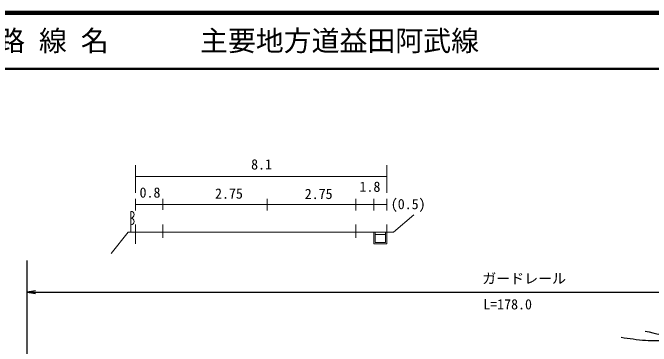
# Model space of a CAD drawing. Units: millimetres, scale not verified. Extents: x 40000 to 680000, y 20000 to 380000.
# Drawn here: x 183186 to 297591, y 320350 to 380000 of the extents above; entities that cross this region are included whole.
import ezdxf
from ezdxf.enums import TextEntityAlignment as Align

# ---------------------------------------------------------------- set-up
doc = ezdxf.new("R2010")
doc.units = ezdxf.units.MM
doc.header["$LTSCALE"] = 1000
for name, color, linetype, lineweight in [('M-BGD', 7, 'Continuous', 25), ('M-STR-HTXT', 7, 'Continuous', 13), ('M-STR-STR3', 7, 'Continuous', 25), ('M-TTL', 2, 'Continuous', 140), ('M-TTL-LINE', 7, 'Continuous', 50)]:
    doc.layers.add(name, color=color, linetype=linetype, lineweight=lineweight)
doc.layers.add('M-TTL-TXT', color=7, linetype='Continuous')
doc.styles.add('ＭＳ ゴシック', font='')
doc.styles.get('ＭＳ ゴシック').set_extended_font_data('MS Gothic')

# ---------------------------------------------------------------- blocks, each defined once
blk = doc.blocks.new('open_arrow')
at = {"color": 0, "linetype": 'Continuous', "lineweight": -2}
blk.add_lwpolyline([(7.5, 1.25), (0, 0), (7.5, -1.25)], dxfattribs=at)

msp = doc.modelspace()

# ---------------------------------------------------------------- linework, layer by layer
at = {"layer": 'M-BGD'}
for points, knots in [([(296489, 323056), (298369, 322630), (300249, 322203), (302154, 321994), (303866, 321807), (305598, 321795), (307323, 321711), (309262, 321616), (311192, 321429), (313130, 321357), (315159, 321281), (317196, 321331), (319219, 321498), (322426, 321763), (325598, 322321), (328779, 322844), (330683, 323157), (332590, 323457), (334514, 323552), (336237, 323637), (337972, 323558), (339683, 323339), (341714, 323081), (343710, 322627), (345702, 322136), (348051, 321557), (350394, 320925), (352783, 320649), (354795, 320416), (356839, 320434), (358873, 320507), (360696, 320572), (362511, 320681), (364325, 320790)], [0, 0, 0, 0, 1, 1, 1, 2, 2, 2, 3, 3, 3, 4, 4, 4, 5, 5, 5, 6, 6, 6, 7, 7, 7, 8, 8, 8, 9, 9, 9, 10, 10, 10, 11, 11, 11, 11]), ([(292195, 321952), (292911, 321845), (293627, 321738), (294345, 321642), (295092, 321542), (295841, 321454), (296592, 321410), (297789, 321339), (298992, 321381), (300194, 321390), (301390, 321400), (302585, 321379), (303777, 321429), (304850, 321474), (305921, 321578), (306992, 321681)], [0, 0, 0, 0, 1, 1, 1, 2, 2, 2, 3, 3, 3, 4, 4, 4, 5, 5, 5, 5])]:
    msp.add_open_spline(points, degree=3, knots=knots, dxfattribs=at)
at = {"layer": 'M-STR-HTXT'}
for p, q in [((205203, 352735), (205203, 347777)), ((250192, 352732), (250192, 347777)), ((205203, 350732), (250192, 350732)), ((205203, 346723), (205203, 344605)), ((210081, 346745), (210081, 344724)), ((228773, 346745), (228773, 344655)), ((244650, 346732), (244650, 344655)), ((247878, 346745), (247878, 344655)), ((250192, 346723), (250192, 344605)), ((205203, 345732), (250192, 345732)), ((204331, 340732), (204331, 344475)), ((255025, 343832), (251435, 340732)), ((205203, 342119), (205203, 338674)), ((210081, 342119), (210081, 339724)), ((244650, 342119), (244650, 339732)), ((250192, 342119), (250192, 338674)), ((203855, 340732), (200843, 336940)), ((203855, 340732), (251435, 340732)), ((247878, 340732), (247878, 338694)), ((248106, 340732), (248106, 338933)), ((248106, 340326), (249957, 340326)), ((249957, 340732), (249957, 338917)), ((247878, 338674), (250192, 338674)), ((248106, 338887), (249957, 338887))]:
    msp.add_line(p, q, dxfattribs=at)
for centre, start, end in [((204330, 343875), 275.3148, 89.90852), ((204330, 342680), 270, 84.6852)]:
    msp.add_arc(centre, 600, start, end, dxfattribs=at)
at = {"layer": 'M-STR-STR3'}
for p, q in [((185796, 312839), (185796, 335671)), ((185796, 330033), (361599, 330033))]:
    msp.add_line(p, q, dxfattribs=at)
at = {"layer": 'M-TTL'}
msp.add_line((680000, 380000), (40000, 380000), dxfattribs=at)
at = {"layer": 'M-TTL-LINE'}
msp.add_line((40000, 370000), (680000, 370000), dxfattribs=at)

# ---------------------------------------------------------------- block references
at = {"layer": 'M-STR-STR3', "xscale": 193, "yscale": 193}
msp.add_blockref('open_arrow', (185796, 330033), dxfattribs=at)

# ---------------------------------------------------------------- texts
at = {"layer": 'M-STR-HTXT', "style": 'ＭＳ ゴシック'}
for s, p in [('8.1', (225893, 351416)), ('1.8', (245315, 347419)), ('0.8', (205907, 346380)), ('2.75', (219435, 346196)), ('2.75', (235504, 346136)), ('(0.5)', (250925, 344318))]:
    msp.add_text(s, height=1833, dxfattribs=at).set_placement(p, align=Align.BOTTOM_LEFT)
at = {"layer": 'M-STR-STR3', "style": 'ＭＳ ゴシック'}
for s, p in [('ガードレール', (267318, 331004)), ('L=178.0', (267490, 326386))]:
    msp.add_text(s, height=1833, dxfattribs=at).set_placement(p, align=Align.BOTTOM_LEFT)
at = {"layer": 'M-TTL-TXT', "style": 'ＭＳ ゴシック'}
for s, p in [('路 線 名', (180380, 375000)), ('主要地方道益田阿武線', (216734, 375000))]:
    msp.add_text(s, height=3666, dxfattribs=at).set_placement(p, align=Align.MIDDLE_LEFT)

doc.saveas('drawing.dxf')
